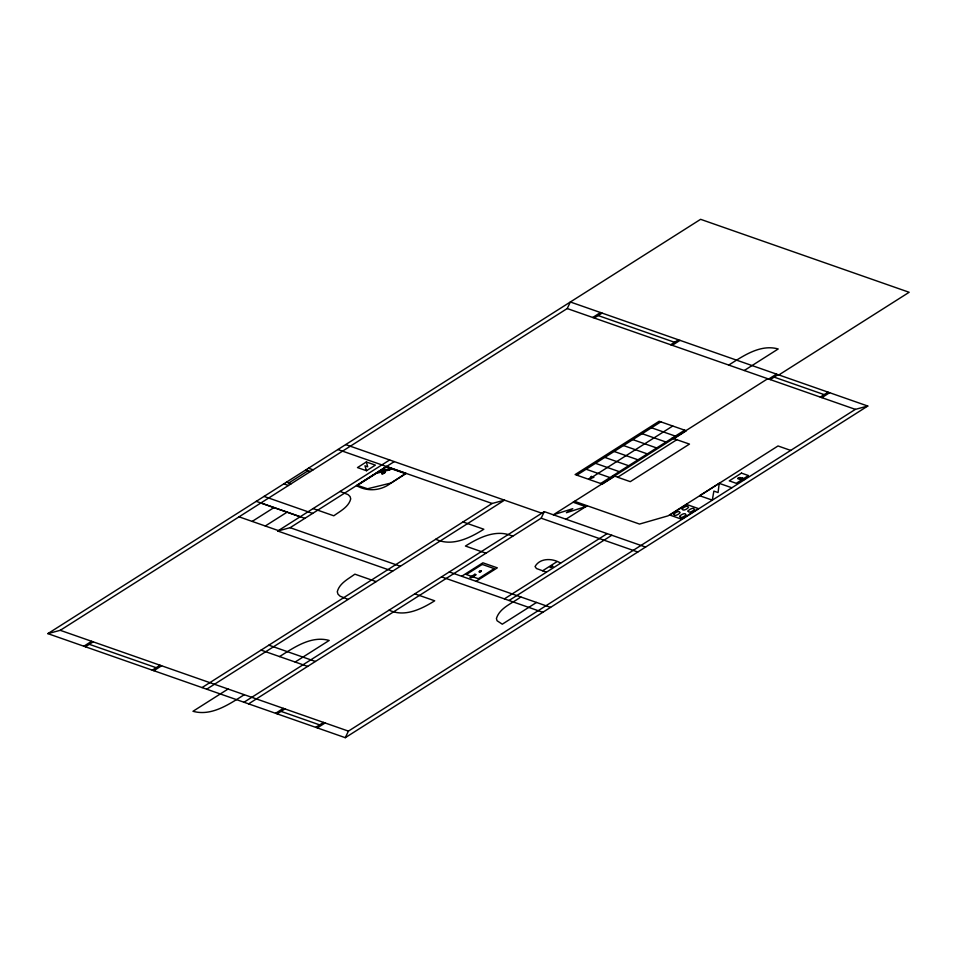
<?xml version="1.0" encoding="UTF-8"?>
<svg xmlns="http://www.w3.org/2000/svg" width="957" height="957" viewBox="0 0 957 957"><rect width="100%" height="100%" fill="white"/><g stroke="black" fill="none" stroke-linecap="round" stroke-linejoin="round"><path stroke-width="1.44" d="M719.197 483.345L718.085 492.568L713.874 491.097L712.295 500.14L699.687 495.726L719.197 483.345L731.818 487.759M385.216 470.043C385.731 473.739 378.517 476.706 384.212 470.186L391.018 468.356L390.408 469.648L384.666 471.179M380.12 471.765L380.037 471.933M389.128 469.983L389.75 468.703M379.738 471.382L377.812 473.009L378.422 471.729L384.212 470.186M345.274 737.68L348.42 731.124L855.367 409.369L867.772 406.043L570.36 301.993L567.202 308.549L60.255 630.316L47.85 633.63L345.274 737.68L867.772 406.043M248.617 703.862L541.148 518.192L544.306 511.636L645.592 547.069M47.85 633.63L700.608 219.32L909.15 292.28L778.866 374.941M288.799 482.974L308.154 470.688M252.181 521.409L273.977 507.581M592.718 317.485L600.494 312.544M265.292 526.003L287.088 512.162M366.328 461.968L357.499 467.578L366.519 470.736L375.359 465.126L366.328 461.968L367.715 466.801L364.964 465.844L366.519 470.736M594.297 318.035L602.073 313.095M83.857 646.226L91.633 641.286M85.436 646.776L93.212 641.836M392.597 571.197L277.733 531.015L389.655 459.982M277.733 531.015L290.138 527.69L394.284 461.597M152.271 670.163L160.046 665.223M153.85 670.713L161.625 665.773M670.666 344.747L678.453 339.807M672.245 345.298L680.02 340.369M202.059 687.581L492.113 503.478L504.518 500.152L206.676 689.196M728.732 365.06C743.218 356.016 760.217 343.91 778.197 348.97L744.271 370.503M228.077 689.016L192.991 711.29C211.629 716.53 229.285 704.101 244.31 694.698M279.552 656.574C294.086 647.506 311.133 635.376 329.184 640.448L295.151 662.041M576.808 475.162L660.82 421.846M588.734 479.337L672.747 426.009M243.987 702.247L544.306 511.636M600.649 483.5L684.662 430.183M767.753 378.709L553.337 514.794L572.764 508.681L566.4 512.713L585.863 506.576M614.813 476.167L602.324 484.086L575.133 474.576L659.146 421.259L686.336 430.77L673.86 438.689M768.698 379.044L776.486 374.103M770.277 379.594L778.053 374.654M461.681 576.27L482.89 562.812L497.293 567.848L476.084 581.306M676.85 439.682L617.672 477.256L630.28 481.658L689.459 444.096L672.185 438.103M565.958 519.208L587.167 505.751M275.58 713.3L283.356 708.359M277.147 713.85L284.935 708.91M560.551 563.123C552.835 558.122 539.987 557.68 535.059 566.544L536.446 568.518L542.631 570.779L556.771 561.807M820.281 397.083L828.056 392.155M504.399 598.867L607.181 533.635M821.86 397.645L829.635 392.705M509.016 600.494L611.81 535.25M520.787 596.953C512.462 603.293 499.805 607.611 496.42 618.473L497.054 620.734L502.281 624.191L536.53 602.455M315.75 727.356L323.526 722.415M317.329 727.906L325.105 722.966M384.379 471.61L383.494 471.849M379.128 472.662L383.59 471.466M598.185 315.559L674.553 342.283M774.165 377.13L824.168 394.619M567.202 308.549L855.367 409.369M790.709 450.412L778.017 445.962L668.022 515.859L639.539 524.065L574.559 501.336M651.49 427.767L675.319 436.105M642.159 433.7L665.988 442.026M632.828 439.622L656.646 447.96M623.486 445.543L647.315 453.881M614.155 451.465L637.984 459.803M604.824 457.398L628.641 465.724M595.481 463.32L619.311 471.657M613.138 475.581L617.755 477.196M586.151 469.241L609.98 477.579M573.135 502.234L585.756 506.648M345.68 444.598L541.818 513.215M541.148 518.192L637.805 551.998M337.905 449.527L492.113 503.478M512.701 536.243C496.659 528.683 479.122 537.463 465.449 546.04L485.977 553.206M462.997 521.96L483.823 529.245C469.911 537.954 452.075 546.914 435.746 539.258M308.501 468.2L313.118 469.815M305.845 469.875L310.475 471.502M340.118 491.42L348.085 494.625L350.083 496.563L350.729 498.872C348.695 507.043 340.106 511.182 333.79 515.799L313.106 508.562M542.631 570.779L546.411 572.095M286.49 482.172L291.107 483.787M283.834 483.847L288.452 485.474M264.048 496.408L312.652 513.407M256.273 501.348L304.864 518.347M260.854 502.987L300.199 516.756M449.3 571.939L550.574 607.372M441.512 576.868L542.798 612.301M290.138 527.69L400.373 566.257M239.059 516.828L278.403 530.585M414.788 593.842L434.681 600.805C421.487 609.083 404.548 617.504 389.104 610.147M376.173 581.617L354.868 574.164C348.312 578.961 339.412 583.268 337.283 591.737L337.965 594.13L340.034 596.151L348.133 599.417M268.857 645.174L315.415 661.466M261.082 650.114L307.64 666.395M60.255 630.316L348.42 731.124M89.324 644.312L156.158 667.687M281.047 711.374L319.638 724.88M673.74 514.364C674.35 516.912 679.087 514.292 680.116 512.653C679.518 510.093 674.769 512.725 673.74 514.364M679.626 516.421C680.236 518.969 684.973 516.349 686.002 514.71C685.403 512.151 680.654 514.782 679.626 516.421M682.162 509.016C682.772 511.576 687.509 508.945 688.538 507.306C687.939 504.758 683.19 507.377 682.162 509.016M688.047 511.074C688.657 513.634 693.394 511.002 694.423 509.363C693.825 506.815 689.076 509.435 688.047 511.074M384.881 472.674L381.664 473.595L384.858 472.722M388.901 469.385L388.997 469.385M591.354 476.43L589.081 479.11L593.878 477.304L591.354 476.43M738.122 478.177C737.249 481.18 743.302 475.545 738.122 478.177M479.313 571.449C478.428 574.439 484.481 568.817 479.313 571.449M479.72 571.496L481.048 571.138L479.72 571.496M738.541 478.225L739.869 477.866L738.541 478.225M386.508 466.526L356.471 485.618C367.584 491.97 381.042 490.833 391.078 483.022L406.199 473.452L386.508 466.526M386.293 466.98L357.368 485.366L367.165 488.656L366.591 489.015L391.09 482.998L405.29 473.655L386.293 466.98M482.22 564.415L466.31 574.511L478.309 578.71L494.219 568.614L482.22 564.415M474.875 574.272L469.923 577.418L471.191 577.861L476.131 574.714L474.875 574.272M552.392 566.125L550.143 567.549L553.026 566.353L552.392 566.125M686.612 504.459L669.876 515.081L681.647 519.196L698.383 508.574L686.612 504.459M741.484 473.117L729.27 480.869L736.244 483.309L748.458 475.557L741.484 473.117M742.01 477.95L739.881 479.301L742.823 480.33L744.953 478.978L742.01 477.95"/></g></svg>
